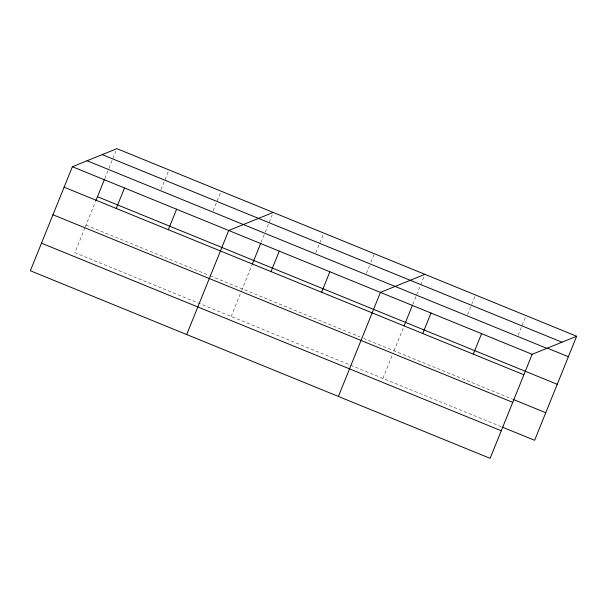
<?xml version="1.0" encoding="UTF-8"?>
<svg xmlns="http://www.w3.org/2000/svg" width="607" height="607" viewBox="0 0 607 607"><rect width="100%" height="100%" fill="white"/><g stroke="black" fill="none" stroke-linecap="round" stroke-linejoin="round"><path stroke-width="0.46" stroke-dasharray="3.04 2.28" d="M84.934 227.701L74.843 252.694L349.753 364.86M85.284 226.843L95.375 201.873M104.776 178.61L107.909 170.848M108.949 168.276L115.838 151.211M161.052 189.536L168.291 171.622M213.163 210.796L220.402 192.882M231.161 316.475L241.26 291.481M241.609 290.624L252.042 264.789M261.093 242.39L264.227 234.636M265.274 232.056L272.164 214.992M315.845 252.694L323.083 234.772M366.423 273.325L369.526 265.646M370.9 262.232L374.003 254.553M382.888 378.381L392.289 355.11M394.034 350.808L403.769 326.695M412.821 304.297L415.954 296.535M416.652 294.812L424.232 276.048M467.572 314.593L471.366 305.215M471.707 304.357L475.152 295.829M518.15 335.231L525.389 317.317M85.982 225.114L209.301 275.434M210.174 275.79L360.019 336.931M363.51 338.349L512.619 399.194M350.626 365.217L501.481 426.767"/><path stroke-width="0.91" d="M576.65 336.248L116.878 148.654L72.385 166.713L30.35 270.752L490.122 458.346L532.157 354.306L576.65 336.248L534.615 440.287L502.353 427.123M95.724 201.008L104.427 179.467M116.218 208.451L124.496 187.973M168.329 229.712L176.599 209.233M186.675 334.54L228.71 230.493L273.196 212.435M252.391 263.931L260.744 243.248M271.01 271.602L279.288 251.131M321.589 292.24L329.859 271.761M338.403 396.439L380.437 292.399L424.923 274.341M404.118 325.838L412.472 305.154M422.738 333.509L431.008 313.037M473.316 354.147L481.586 333.668M102.196 154.61L561.968 342.204M547.453 348.183L568.38 356.719M87.067 160.756L546.839 348.342M72.385 166.713L532.157 354.306M97.461 196.706L557.234 384.299M64.114 187.191L523.887 374.777M513.492 399.543L545.754 412.707M52.968 214.764L512.748 402.358M41.488 243.179L501.268 430.773"/></g></svg>
